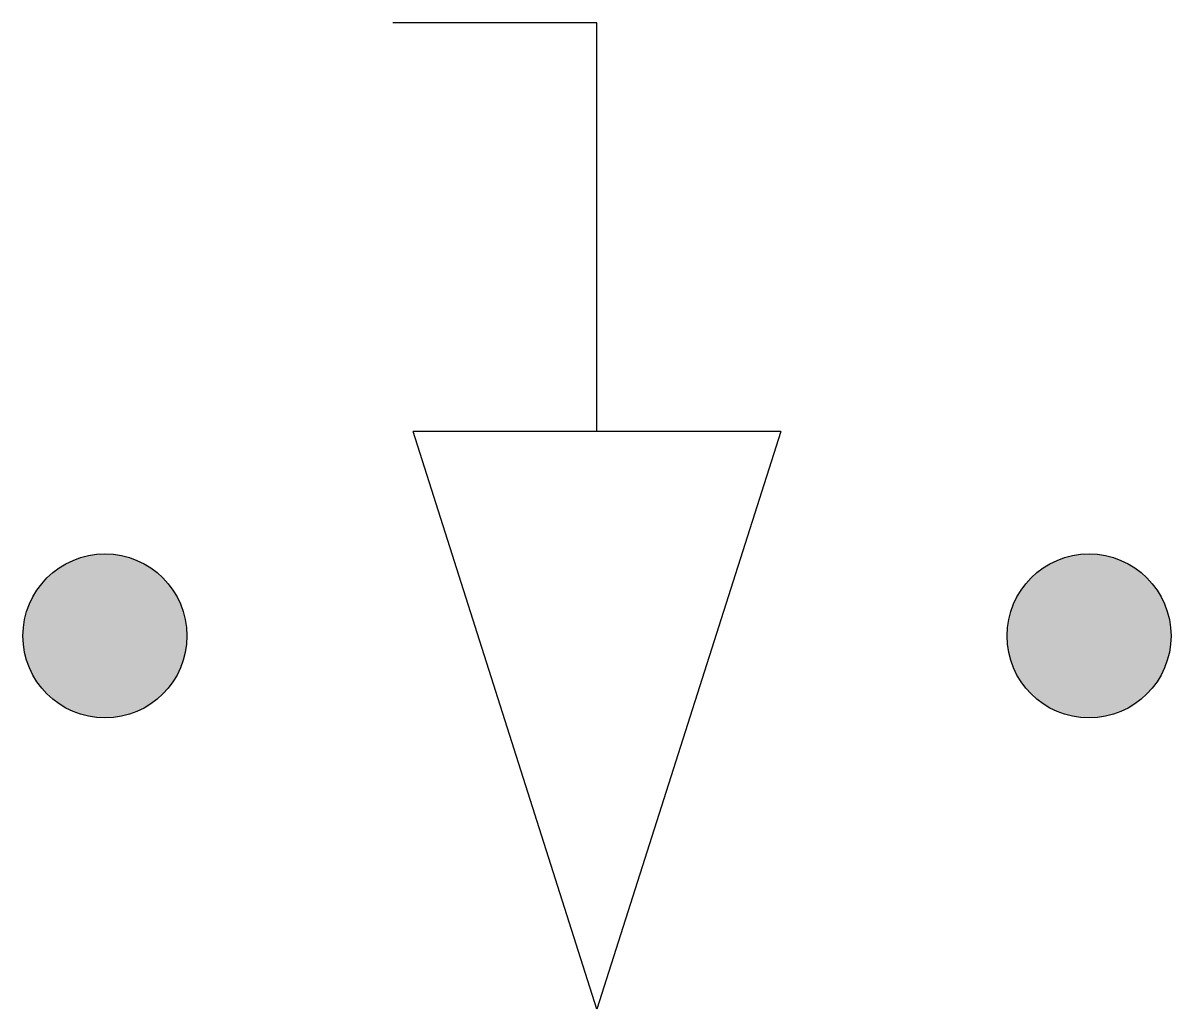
# Model space of a CAD drawing. Header units: millimetres. Extents: x -10152.248 to -10151.81, y 56.158 to 56.533.
import ezdxf

# ---------------------------------------------------------------- set-up
doc = ezdxf.new("R2010")
doc.units = ezdxf.units.MM
doc.header["$LTSCALE"] = 10
doc.layers.add('tub_bloqueios', color=2, linetype='Continuous')

msp = doc.modelspace()

# ---------------------------------------------------------------- hatches: boundary and pattern name
at = {"layer": 'tub_bloqueios'}
h = msp.add_hatch(color=1, dxfattribs=at)
edge = h.paths.add_edge_path()
edge.add_arc((-10152.21662, 56.2999), 0.03125, 0, 360)
h = msp.add_hatch(color=1, dxfattribs=at)
edge = h.paths.add_edge_path()
edge.add_arc((-10151.84162, 56.2999), 0.03125, 0, 360)

# ---------------------------------------------------------------- linework, layer by layer
for p, q in [((-10152.02912, 56.53343), (-10152.10696, 56.53343)), ((-10152.02912, 56.37774), (-10152.02912, 56.53343)), ((-10151.95912, 56.37774), (-10152.09912, 56.37774)), ((-10152.02912, 56.15774), (-10152.09912, 56.37774)), ((-10151.95912, 56.37774), (-10152.02912, 56.15774))]:
    msp.add_line(p, q, dxfattribs=at)
for centre in [(-10152.21662, 56.2999), (-10151.84162, 56.2999)]:
    msp.add_circle(centre, 0.03125, dxfattribs=at)

doc.saveas('drawing.dxf')
